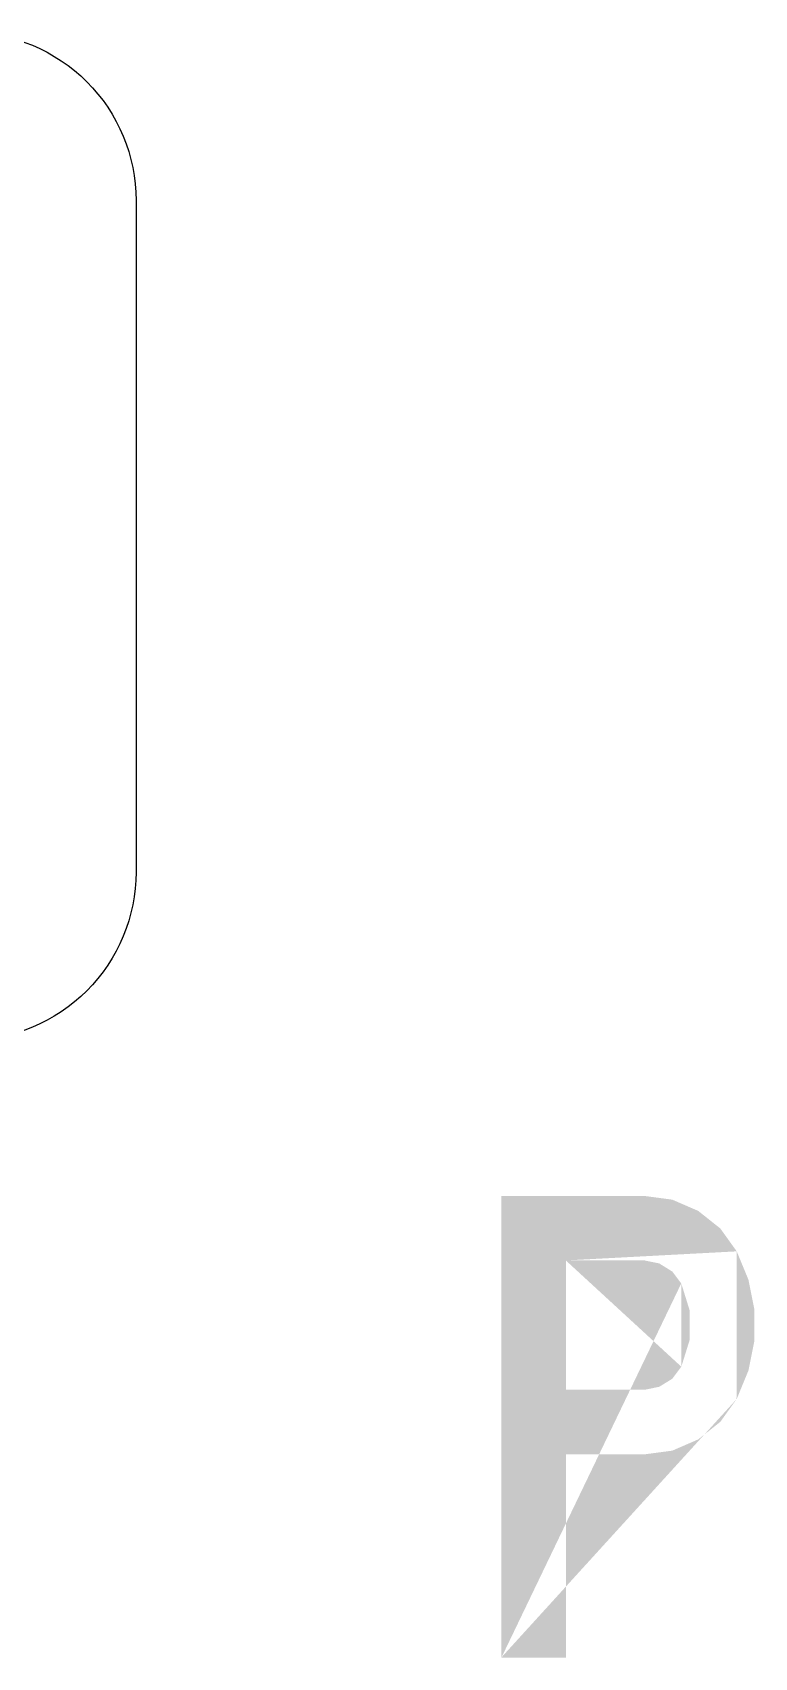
# Model space of a CAD drawing. Extents: x 156 to 1023, y -1310 to 275.
# Drawn here: x 307.4 to 393.4, y 81 to 274.6 of the extents above; entities that cross this region are included whole.
import ezdxf

# ---------------------------------------------------------------- set-up
doc = ezdxf.new("R2010")
doc.units = 0
doc.header["$LTSCALE"] = 12
doc.header["$MEASUREMENT"] = 0
doc.layers.add('GREEN', color=84, linetype='CONTINUOUS')
doc.layers.add('L35', color=3, linetype='CONTINUOUS')

msp = doc.modelspace()

# ---------------------------------------------------------------- hatches: boundary and pattern name
at = {"layer": 'GREEN'}
h = msp.add_hatch(color=256, dxfattribs=at)
h.paths.add_polyline_path([(380.3, 128.3), (380.27, 128.3)], flags=16)
edge = h.paths.add_edge_path(flags=17)
edge.add_line((370.94, 112.89), (370.94, 128.3))
edge.add_line((370.94, 128.3), (380.3, 128.3))
edge.add_line((382.05, 127.94), (380.3, 128.3))
edge.add_line((382.05, 127.94), (383.6, 126.98))
edge.add_line((383.6, 126.98), (384.68, 125.54))
edge.add_line((384.68, 125.54), (385.69, 122.29))
edge.add_line((385.69, 122.29), (385.69, 118.89))
edge.add_line((385.69, 118.89), (384.68, 115.64))
edge.add_line((384.68, 115.64), (383.6, 114.2))
edge.add_line((383.6, 114.2), (382.05, 113.25))
edge.add_line((382.05, 113.25), (380.3, 112.89))
edge.add_line((380.3, 112.89), (370.94, 112.89))
h.paths.add_polyline_path([(380.27, 135.98), (380.3, 135.98)], flags=16)
edge = h.paths.add_edge_path()
edge.add_line((370.94, 81), (363.26, 81))
edge.add_line((363.26, 81), (363.26, 135.98))
edge.add_line((363.26, 135.98), (380.3, 135.98))
edge.add_line((383.6, 135.54), (380.3, 135.98))
edge.add_line((383.6, 135.54), (386.69, 134.2))
edge.add_line((386.69, 134.2), (389.32, 132.11))
edge.add_line((389.32, 132.11), (391.28, 129.38))
edge.add_line((391.28, 129.38), (392.67, 126.01))
edge.add_line((392.67, 126.01), (393.39, 122.42))
edge.add_line((393.39, 122.42), (393.39, 118.76))
edge.add_line((393.39, 118.76), (392.67, 115.18))
edge.add_line((392.67, 115.18), (391.28, 111.8))
edge.add_line((391.28, 111.8), (389.32, 109.07))
edge.add_line((389.32, 109.07), (386.69, 106.98))
edge.add_line((386.69, 106.98), (383.6, 105.64))
edge.add_line((383.6, 105.64), (380.3, 105.2))
edge.add_line((380.3, 105.2), (370.94, 105.2))
edge.add_line((370.94, 105.2), (370.94, 81))
edge = h.paths.add_edge_path()
edge.add_line((370.94, 128.3), (370.92, 128.3))
edge.add_line((384.68, 115.64), (384.66, 115.64))
edge.add_line((384.68, 125.54), (384.66, 125.54))
edge.add_line((363.26, 81), (363.24, 81))
edge.add_line((391.28, 111.8), (391.25, 111.8))
edge.add_line((391.28, 129.38), (391.25, 129.38))
h = msp.add_hatch(color=256, dxfattribs=at)
h.paths.add_polyline_path([(380.3, 128.3), (380.27, 128.3)], flags=16)
edge = h.paths.add_edge_path(flags=17)
edge.add_line((370.94, 112.89), (370.94, 128.3))
edge.add_line((370.94, 128.3), (380.3, 128.3))
edge.add_line((382.05, 127.94), (380.3, 128.3))
edge.add_line((382.05, 127.94), (383.6, 126.98))
edge.add_line((383.6, 126.98), (384.68, 125.54))
edge.add_line((384.68, 125.54), (385.69, 122.29))
edge.add_line((385.69, 122.29), (385.69, 118.89))
edge.add_line((385.69, 118.89), (384.68, 115.64))
edge.add_line((384.68, 115.64), (383.6, 114.2))
edge.add_line((383.6, 114.2), (382.05, 113.25))
edge.add_line((382.05, 113.25), (380.3, 112.89))
edge.add_line((380.3, 112.89), (370.94, 112.89))
h.paths.add_polyline_path([(380.27, 135.98), (380.3, 135.98)], flags=16)
edge = h.paths.add_edge_path()
edge.add_line((370.94, 81), (363.26, 81))
edge.add_line((363.26, 81), (363.26, 135.98))
edge.add_line((363.26, 135.98), (380.3, 135.98))
edge.add_line((383.6, 135.54), (380.3, 135.98))
edge.add_line((383.6, 135.54), (386.69, 134.2))
edge.add_line((386.69, 134.2), (389.32, 132.11))
edge.add_line((389.32, 132.11), (391.28, 129.38))
edge.add_line((391.28, 129.38), (392.67, 126.01))
edge.add_line((392.67, 126.01), (393.39, 122.42))
edge.add_line((393.39, 122.42), (393.39, 118.76))
edge.add_line((393.39, 118.76), (392.67, 115.18))
edge.add_line((392.67, 115.18), (391.28, 111.8))
edge.add_line((391.28, 111.8), (389.32, 109.07))
edge.add_line((389.32, 109.07), (386.69, 106.98))
edge.add_line((386.69, 106.98), (383.6, 105.64))
edge.add_line((383.6, 105.64), (380.3, 105.2))
edge.add_line((380.3, 105.2), (370.94, 105.2))
edge.add_line((370.94, 105.2), (370.94, 81))
edge = h.paths.add_edge_path()
edge.add_line((370.94, 128.3), (370.92, 128.3))
edge.add_line((384.68, 115.64), (384.66, 115.64))
edge.add_line((384.68, 125.54), (384.66, 125.54))
edge.add_line((363.26, 81), (363.24, 81))
edge.add_line((391.28, 111.8), (391.25, 111.8))
edge.add_line((391.28, 129.38), (391.25, 129.38))

# ---------------------------------------------------------------- linework, layer by layer
at = {"layer": 'L35'}
msp.add_lwpolyline([(159.73, 174.57), (159.73, 254.57, -0.414214), (179.73, 274.57), (299.73, 274.57, -0.414214), (319.73, 254.57), (319.73, 174.57, -0.414214), (299.73, 154.57), (179.73, 154.57, -0.414214)], format="xyb", close=True, dxfattribs=at)

doc.saveas('drawing.dxf')
